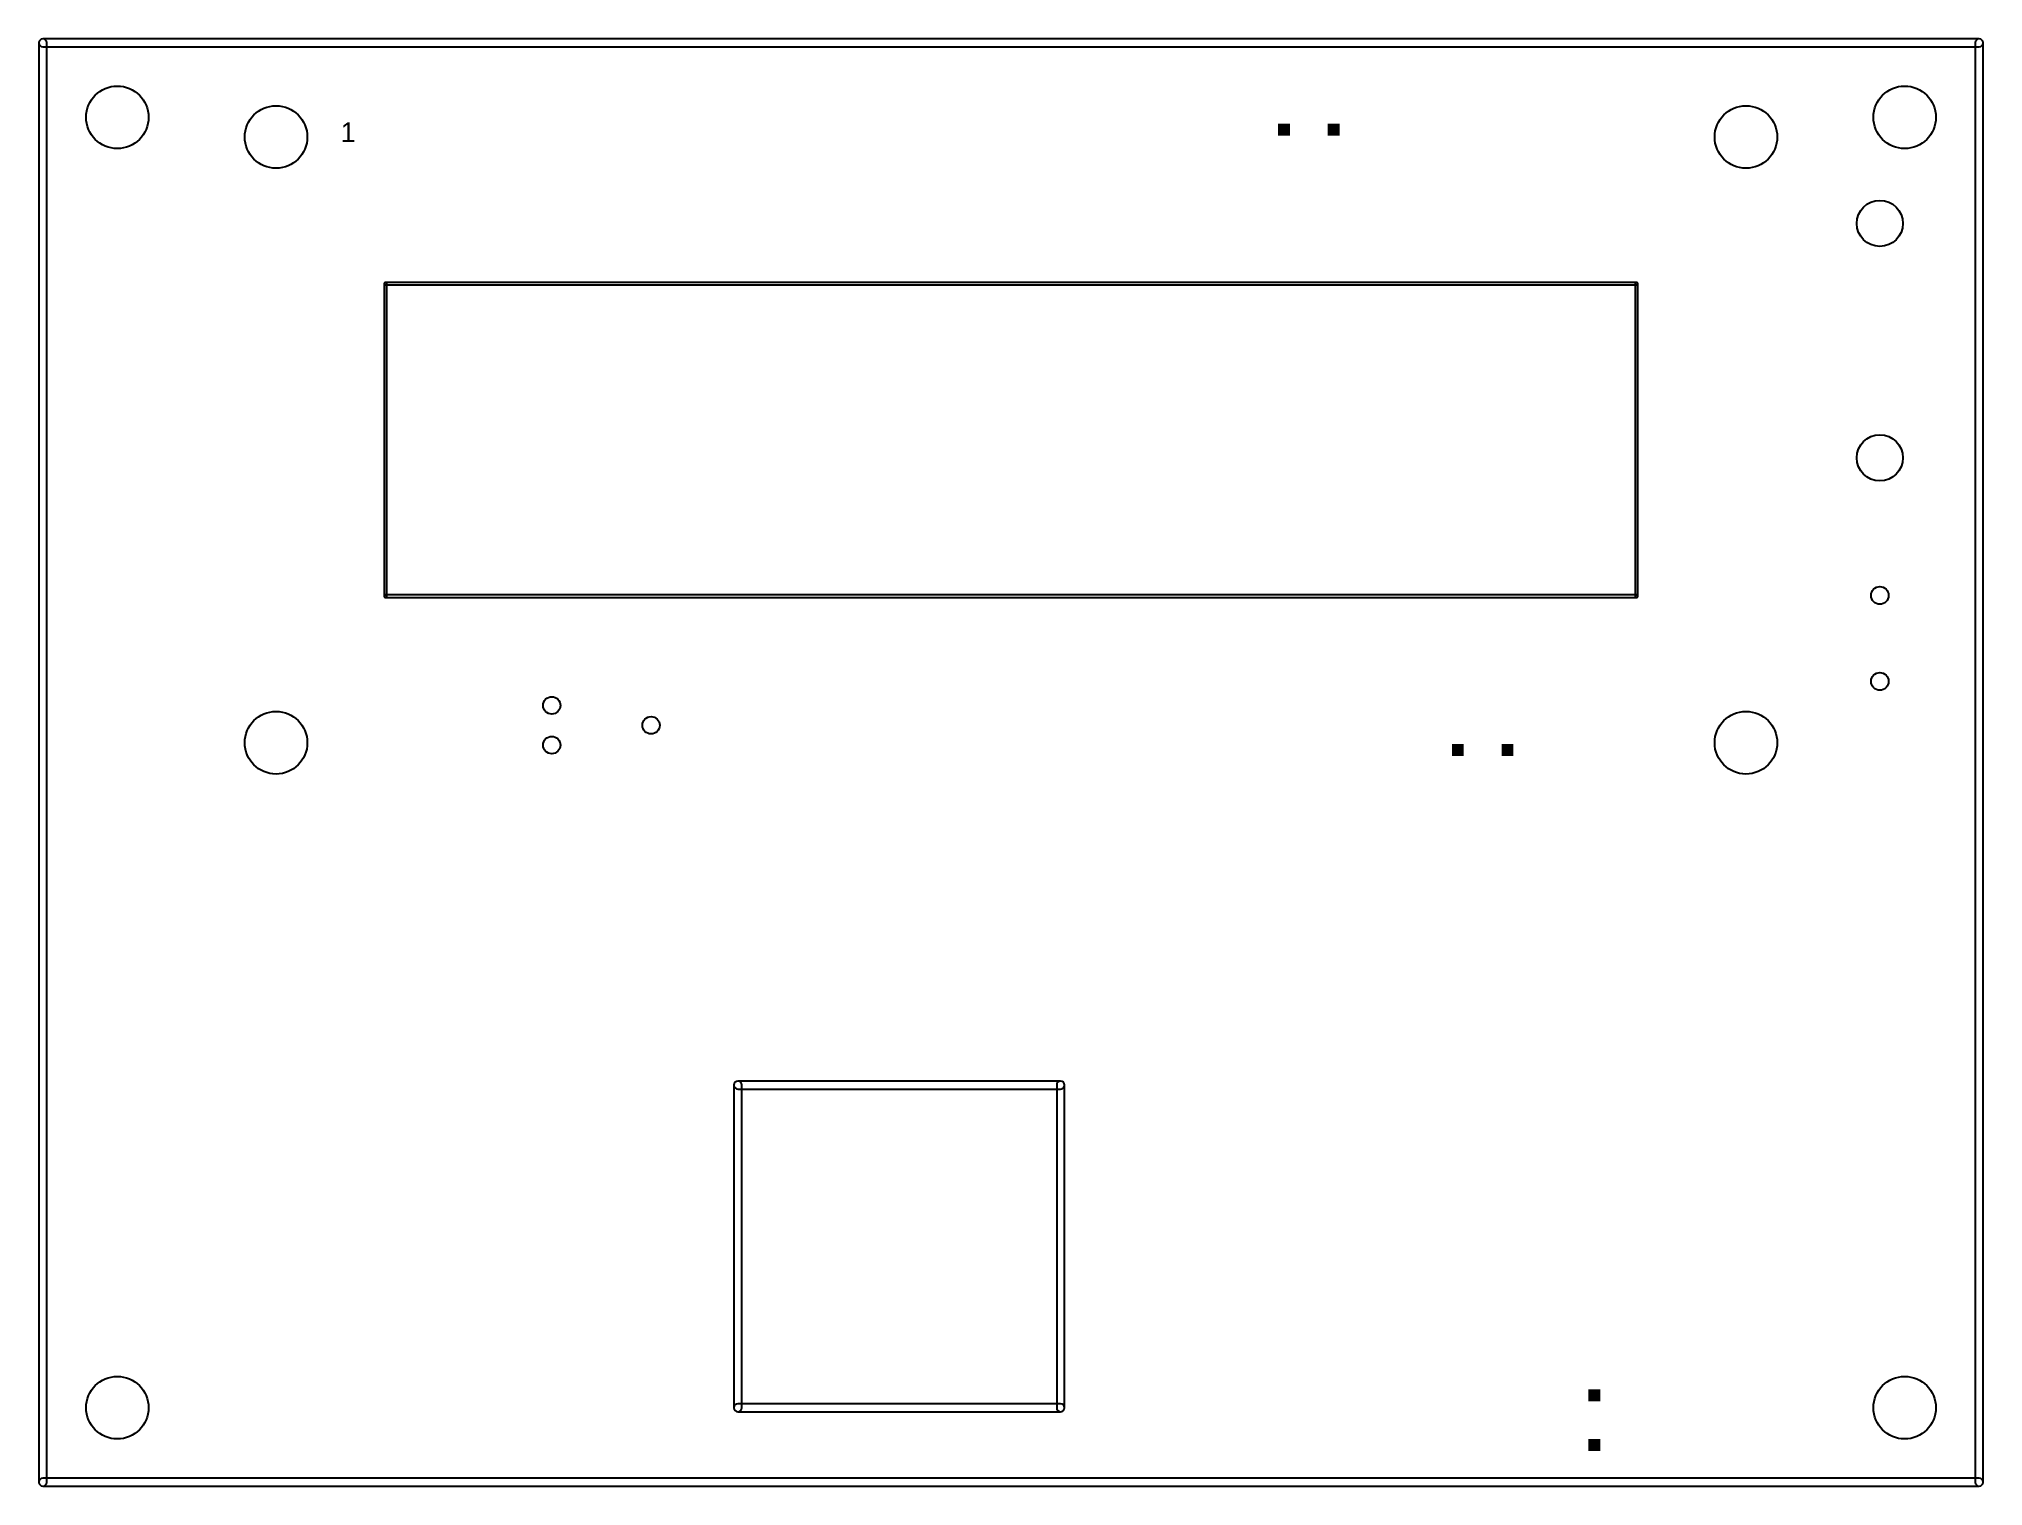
# Model space of a CAD drawing. Extents: x -0.2 to 99.3, y -0.2 to 73.9.
import ezdxf

# ---------------------------------------------------------------- set-up
doc = ezdxf.new("R2010")
doc.units = 0
doc.layers.add('20', color=178, linetype='CONTINUOUS')
doc.layers.add('51', color=251, linetype='CONTINUOUS')

# ---------------------------------------------------------------- blocks, each defined once
blk = doc.blocks.new('RECT')
blk.add_solid([(-0.5, -0.5), (0.5, -0.5), (-0.5, 0.5), (0.5, 0.5)])

msp = doc.modelspace()

# ---------------------------------------------------------------- linework, layer by layer
at = {"layer": '20'}
for points in [[(-0.2032, 73.66), (-0.2032, 0, 1), (0.2032, 0), (0.2032, 73.66, 1)], [(99.06, 73.8632), (0, 73.8632, 1), (0, 73.4568), (99.06, 73.4568, 1)], [(99.2632, 0), (99.2632, 73.66, 1), (98.8568, 73.66), (98.8568, 0, 1)], [(35.56, 20.1168), (52.07, 20.1168, 1), (52.07, 20.5232), (35.56, 20.5232, 1)], [(35.7632, 3.81), (35.7632, 20.32, 1), (35.3568, 20.32), (35.3568, 3.81, 1)], [(51.8668, 20.32), (51.8668, 3.81, 1), (52.2732, 3.81), (52.2732, 20.32, 1)], [(52.07, 4.0132), (35.56, 4.0132, 1), (35.56, 3.6068), (52.07, 3.6068, 1)], [(0, -0.2032), (99.06, -0.2032, 1), (99.06, 0.2032), (0, 0.2032, 1)]]:
    msp.add_lwpolyline(points, format="xyb", close=True, dxfattribs=at)
for centre, radius in [((3.81, 69.85), 1.6), ((95.25, 69.85), 1.6), ((11.93, 68.84), 1.6), ((87.13, 68.84), 1.6), ((93.98, 64.42), 1.18), ((93.98, 52.42), 1.18), ((93.98, 45.38), 0.45), ((93.98, 40.98), 0.45), ((26.035, 39.751), 0.4445), ((11.93, 37.84), 1.6), ((31.115, 38.735), 0.4445), ((87.13, 37.84), 1.6), ((26.035, 37.719), 0.4445), ((3.81, 3.81), 1.6), ((95.25, 3.81), 1.6)]:
    msp.add_circle(centre, radius, dxfattribs=at)
at = {"layer": '51'}
for points in [[(17.53, 61.2765), (81.53, 61.2765, 1), (81.53, 61.4035), (17.53, 61.4035, 1)], [(17.5935, 45.34), (17.5935, 61.34, 1), (17.4665, 61.34), (17.4665, 45.34, 1)], [(81.4665, 61.34), (81.4665, 45.34, 1), (81.5935, 45.34), (81.5935, 61.34, 1)], [(81.53, 45.4035), (17.53, 45.4035, 1), (17.53, 45.2765), (81.53, 45.2765, 1)]]:
    msp.add_lwpolyline(points, format="xyb", close=True, dxfattribs=at)

# ---------------------------------------------------------------- block references
at = {"layer": '51', "xscale": 0.6096, "yscale": 0.6096}
for p, rotation in [((63.5, 69.215), 270), ((66.04, 69.215), 270), ((72.39, 37.465), 90), ((74.93, 37.465), 90)]:
    msp.add_blockref('RECT', p, dxfattribs=dict(at, rotation=rotation))
for p in [(79.375, 4.445), (79.375, 1.905)]:
    msp.add_blockref('RECT', p, dxfattribs=at)

# ---------------------------------------------------------------- texts
at = {"layer": '51'}
msp.add_text('1', height=1.016, dxfattribs=at).set_placement((15.24, 68.58))

doc.saveas('drawing.dxf')
